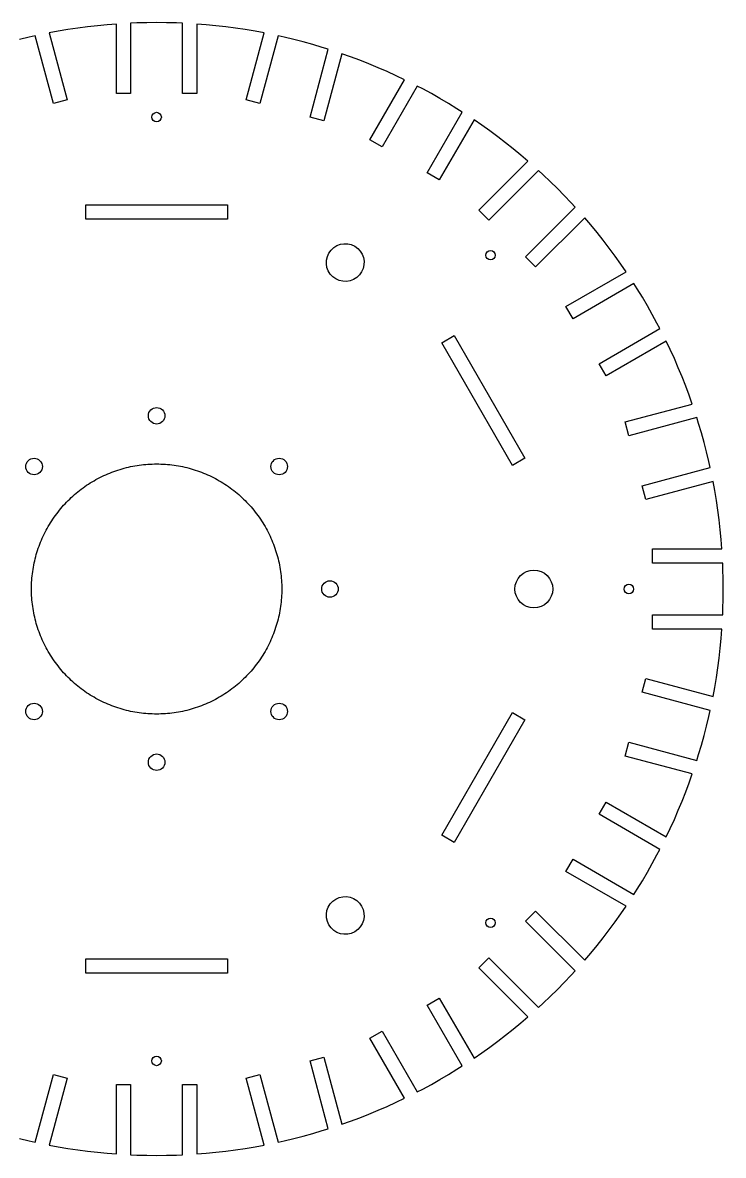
# Model space of a CAD drawing. Header units: metres. Extents: x -120 to 120, y -120 to 120.
# Drawn here: x -28.4 to 120, y -120 to 120 of the extents above; entities that cross this region are included whole.
import ezdxf

# ---------------------------------------------------------------- set-up
doc = ezdxf.new("R2010")
doc.units = ezdxf.units.M

msp = doc.modelspace()

# ---------------------------------------------------------------- linework, layer by layer
for p, q in [((0, 120), (-2.09428, 119.982)), ((2.09428, 119.982), (0, 120)), ((-20.8378, 118.177), (-22.7696, 117.819)), ((-22.7696, 117.819), (-18.9656, 103.622)), ((-18.7721, 118.523), (-20.8378, 118.177)), ((-16.7008, 118.832), (-18.7721, 118.523)), ((-14.6243, 119.106), (-16.7008, 118.832)), ((-12.5434, 119.343), (-14.6243, 119.106)), ((-10.4587, 119.543), (-12.5434, 119.343)), ((-8.5, 119.697), (-10.4587, 119.543)), ((-8.5, 105), (-8.5, 119.697)), ((-4.18793, 119.927), (-5.5, 119.87)), ((-5.5, 119.87), (-5.5, 105)), ((-2.09428, 119.982), (-4.18793, 119.927)), ((4.18793, 119.927), (2.09428, 119.982)), ((5.5, 119.87), (4.18793, 119.927)), ((5.5, 105), (5.5, 119.87)), ((10.4587, 119.543), (8.5, 119.697)), ((8.5, 119.697), (8.5, 105)), ((12.5434, 119.343), (10.4587, 119.543)), ((14.6243, 119.106), (12.5434, 119.343)), ((16.7008, 118.832), (14.6243, 119.106)), ((18.7721, 118.523), (16.7008, 118.832)), ((20.8378, 118.177), (18.7721, 118.523)), ((18.9656, 103.622), (22.7696, 117.819)), ((22.7696, 117.819), (20.8378, 118.177)), ((-26.9941, 116.924), (-29.0306, 116.435)), ((-25.7119, 117.209), (-26.9941, 116.924)), ((-21.8634, 102.846), (-25.7119, 117.209)), ((25.7119, 117.209), (21.8634, 102.846)), ((26.9941, 116.924), (25.7119, 117.209)), ((29.0306, 116.435), (26.9941, 116.924)), ((31.0583, 115.911), (29.0306, 116.435)), ((33.0765, 115.351), (31.0583, 115.911)), ((35.0846, 114.757), (33.0765, 115.351)), ((32.4886, 99.9987), (36.3371, 114.362)), ((36.3371, 114.362), (35.0846, 114.757)), ((39.1904, 113.419), (35.3864, 99.2222)), ((41.0424, 112.763), (39.1904, 113.419)), ((43.0042, 112.03), (41.0424, 112.763)), ((44.9528, 111.262), (43.0042, 112.03)), ((46.8877, 110.461), (44.9528, 111.262)), ((48.8084, 109.625), (46.8877, 110.461)), ((50.7142, 108.757), (48.8084, 109.625)), ((52.4875, 107.911), (50.7142, 108.757)), ((45.1388, 95.1827), (52.4875, 107.911)), ((55.1716, 106.56), (47.7368, 93.6827)), ((56.3366, 105.954), (55.1716, 106.56)), ((58.1771, 104.954), (56.3366, 105.954)), ((-18.9656, 103.622), (-21.8634, 102.846)), ((-5.5, 105), (-8.5, 105)), ((8.5, 105), (5.5, 105)), ((21.8634, 102.846), (18.9656, 103.622)), ((60, 103.923), (58.1771, 104.954)), ((61.8046, 102.86), (60, 103.923)), ((-0.707092, 100.707), (-0.382675, 100.924)), ((-0.382675, 100.924), (0, 101)), ((0, 101), (0.382675, 100.924)), ((0.382675, 100.924), (0.707092, 100.707)), ((57.2631, 88.1827), (64.6979, 101.06)), ((63.5903, 101.766), (61.8046, 102.86)), ((64.6979, 101.06), (63.5903, 101.766)), ((-1, 100), (-0.923874, 100.383)), ((-0.923874, 99.6173), (-1, 100)), ((-0.923874, 100.383), (-0.707092, 100.707)), ((-0.707092, 99.2929), (-0.923874, 99.6173)), ((-0.382675, 99.0761), (-0.707092, 99.2929)), ((0, 99), (-0.382675, 99.0761)), ((0.382675, 99.0761), (0, 99)), ((0.707092, 99.2929), (0.382675, 99.0761)), ((0.707092, 100.707), (0.923874, 100.383)), ((0.923874, 99.6173), (0.707092, 99.2929)), ((0.923874, 100.383), (1, 100)), ((1, 100), (0.923874, 99.6173)), ((35.3864, 99.2222), (32.4886, 99.9987)), ((67.21, 99.4111), (59.8612, 86.6827)), ((68.8292, 98.2982), (67.21, 99.4111)), ((70.5342, 97.082), (68.8292, 98.2982)), ((72.2178, 95.8363), (70.5342, 97.082)), ((47.7368, 93.6827), (45.1388, 95.1827)), ((73.8794, 94.5613), (72.2178, 95.8363)), ((75.5184, 93.2575), (73.8794, 94.5613)), ((77.1345, 91.9253), (75.5184, 93.2575)), ((78.6285, 90.6493), (77.1345, 91.9253)), ((68.2358, 80.2566), (78.6285, 90.6493)), ((59.8612, 86.6827), (57.2631, 88.1827)), ((80.8715, 88.6497), (70.3571, 78.1353)), ((81.8398, 87.7624), (80.8715, 88.6497)), ((83.359, 86.3208), (81.8398, 87.7624)), ((84.8528, 84.8528), (83.359, 86.3208)), ((86.3208, 83.359), (84.8528, 84.8528)), ((87.7624, 81.8398), (86.3208, 83.359)), ((88.6497, 80.8715), (87.7624, 81.8398)), ((-15, 78.375), (-15, 81.375)), ((-15, 81.375), (15, 81.375)), ((15, 81.375), (15, 78.375)), ((70.3571, 78.1353), (68.2358, 80.2566)), ((78.1353, 70.3571), (88.6497, 80.8715)), ((15, 78.375), (-15, 78.375)), ((90.6493, 78.6285), (80.2566, 68.2358)), ((91.9253, 77.1345), (90.6493, 78.6285)), ((93.2575, 75.5184), (91.9253, 77.1345)), ((94.5613, 73.8794), (93.2575, 75.5184)), ((36.9301, 71.8112), (37.5024, 72.3472)), ((37.5024, 72.3472), (38.1683, 72.7613)), ((38.1683, 72.7613), (38.9022, 73.0375)), ((38.9022, 73.0375), (39.6759, 73.1652)), ((39.6759, 73.1652), (40.4596, 73.1396)), ((40.4596, 73.1396), (41.2233, 72.9615)), ((41.2233, 72.9615), (41.9375, 72.6379)), ((41.9375, 72.6379), (42.5749, 72.1811)), ((42.5749, 72.1811), (43.1109, 71.6088)), ((95.8363, 72.2178), (94.5613, 73.8794)), ((97.082, 70.5342), (95.8363, 72.2178)), ((35.9461, 68.9122), (35.9717, 69.6959)), ((35.9717, 69.6959), (36.1498, 70.4595)), ((36.1498, 70.4595), (36.4734, 71.1738)), ((36.4734, 71.1738), (36.9301, 71.8112)), ((43.1109, 71.6088), (43.525, 70.9429)), ((43.525, 70.9429), (43.8012, 70.209)), ((43.8012, 70.209), (43.9289, 69.4354)), ((69.7107, 70.7107), (69.7868, 71.0934)), ((69.7868, 70.328), (69.7107, 70.7107)), ((69.7868, 71.0934), (70.0036, 71.4178)), ((70.0036, 70.0036), (69.7868, 70.328)), ((70.0036, 71.4178), (70.328, 71.6346)), ((70.328, 69.7868), (70.0036, 70.0036)), ((70.328, 71.6346), (70.7107, 71.7107)), ((70.7107, 69.7107), (70.328, 69.7868)), ((70.7107, 71.7107), (71.0934, 71.6346)), ((71.0934, 69.7868), (70.7107, 69.7107)), ((71.0934, 71.6346), (71.4178, 71.4178)), ((71.4178, 70.0036), (71.0934, 69.7868)), ((71.4178, 71.4178), (71.6346, 71.0934)), ((71.6346, 70.328), (71.4178, 70.0036)), ((71.6346, 71.0934), (71.7107, 70.7107)), ((71.7107, 70.7107), (71.6346, 70.328)), ((80.2566, 68.2358), (78.1353, 70.3571)), ((98.2982, 68.8292), (97.082, 70.5342)), ((36.0738, 68.1385), (35.9461, 68.9122)), ((36.35, 67.4046), (36.0738, 68.1385)), ((36.7641, 66.7387), (36.35, 67.4046)), ((43.7252, 67.888), (43.4016, 67.1738)), ((43.9033, 68.6517), (43.7252, 67.888)), ((43.9289, 69.4354), (43.9033, 68.6517)), ((86.6827, 59.8612), (99.4111, 67.21)), ((99.4111, 67.21), (98.2982, 68.8292)), ((37.3001, 66.1664), (36.7641, 66.7387)), ((37.9375, 65.7097), (37.3001, 66.1664)), ((38.6517, 65.386), (37.9375, 65.7097)), ((39.4154, 65.208), (38.6517, 65.386)), ((40.1991, 65.1823), (39.4154, 65.208)), ((40.9728, 65.3101), (40.1991, 65.1823)), ((41.7066, 65.5863), (40.9728, 65.3101)), ((42.3725, 66.0004), (41.7066, 65.5863)), ((42.9449, 66.5364), (42.3725, 66.0004)), ((43.4016, 67.1738), (42.9449, 66.5364)), ((101.06, 64.6979), (88.1827, 57.2631)), ((101.766, 63.5903), (101.06, 64.6979)), ((102.86, 61.8046), (101.766, 63.5903)), ((103.923, 60), (102.86, 61.8046)), ((104.954, 58.1771), (103.923, 60)), ((88.1827, 57.2631), (86.6827, 59.8612)), ((105.954, 56.3366), (104.954, 58.1771)), ((106.56, 55.1716), (105.954, 56.3366)), ((60.3747, 52.1779), (62.9728, 53.6779)), ((62.9728, 53.6779), (77.9728, 27.6971)), ((93.6827, 47.7368), (106.56, 55.1716)), ((75.3747, 26.1971), (60.3747, 52.1779)), ((107.911, 52.4875), (95.1827, 45.1388)), ((108.757, 50.7142), (107.911, 52.4875)), ((109.625, 48.8084), (108.757, 50.7142)), ((110.461, 46.8877), (109.625, 48.8084)), ((95.1827, 45.1388), (93.6827, 47.7368)), ((111.262, 44.9528), (110.461, 46.8877)), ((112.03, 43.0042), (111.262, 44.9528)), ((112.763, 41.0424), (112.03, 43.0042)), ((113.419, 39.1904), (112.763, 41.0424)), ((-0.669693, 38.3168), (-0.3414, 38.4164)), ((-0.3414, 38.4164), (0, 38.45)), ((0, 38.45), (0.3414, 38.4164)), ((0.3414, 38.4164), (0.669693, 38.3168)), ((99.2222, 35.3864), (113.419, 39.1904)), ((-1.75, 36.7), (-1.71637, 37.0414)), ((-1.71637, 36.3586), (-1.75, 36.7)), ((-1.71637, 37.0414), (-1.61678, 37.3697)), ((-1.61678, 36.0303), (-1.71637, 36.3586)), ((-1.61678, 37.3697), (-1.45506, 37.6722)), ((-1.45506, 35.7277), (-1.61678, 36.0303)), ((-1.45506, 37.6722), (-1.23743, 37.9374)), ((-1.23743, 37.9374), (-0.972244, 38.1551)), ((-0.972244, 38.1551), (-0.669693, 38.3168)), ((0.669693, 38.3168), (0.972244, 38.1551)), ((0.972244, 38.1551), (1.23743, 37.9374)), ((1.23743, 37.9374), (1.45506, 37.6722)), ((1.45506, 37.6722), (1.61678, 37.3697)), ((1.61678, 36.0303), (1.45506, 35.7277)), ((1.61678, 37.3697), (1.71637, 37.0414)), ((1.71637, 36.3586), (1.61678, 36.0303)), ((1.71637, 37.0414), (1.75, 36.7)), ((1.75, 36.7), (1.71637, 36.3586)), ((114.362, 36.3371), (99.9987, 32.4886)), ((114.757, 35.0846), (114.362, 36.3371)), ((-1.23743, 35.4626), (-1.45506, 35.7277)), ((-0.972244, 35.2449), (-1.23743, 35.4626)), ((-0.669693, 35.0832), (-0.972244, 35.2449)), ((-0.3414, 34.9836), (-0.669693, 35.0832)), ((0, 34.95), (-0.3414, 34.9836)), ((0.3414, 34.9836), (0, 34.95)), ((0.669693, 35.0832), (0.3414, 34.9836)), ((0.972244, 35.2449), (0.669693, 35.0832)), ((1.23743, 35.4626), (0.972244, 35.2449)), ((1.45506, 35.7277), (1.23743, 35.4626)), ((99.9987, 32.4886), (99.2222, 35.3864)), ((115.351, 33.0765), (114.757, 35.0846)), ((115.911, 31.0583), (115.351, 33.0765)), ((116.435, 29.0306), (115.911, 31.0583)), ((116.924, 26.9941), (116.435, 29.0306)), ((-27.6672, 26.2922), (-27.5676, 26.6205)), ((-27.5676, 26.6205), (-27.4059, 26.9231)), ((-27.4059, 26.9231), (-27.1882, 27.1882)), ((-27.1882, 27.1882), (-26.9231, 27.4059)), ((-26.9231, 27.4059), (-26.6205, 27.5676)), ((-26.6205, 27.5676), (-26.2922, 27.6672)), ((-26.2922, 27.6672), (-25.9508, 27.7008)), ((-25.9508, 27.7008), (-25.6094, 27.6672)), ((-25.6094, 27.6672), (-25.2811, 27.5676)), ((-25.2811, 27.5676), (-24.9786, 27.4059)), ((-24.9786, 27.4059), (-24.7134, 27.1882)), ((-24.7134, 27.1882), (-24.4957, 26.9231)), ((-24.4957, 26.9231), (-24.334, 26.6205)), ((-24.334, 26.6205), (-24.2344, 26.2922)), ((-2.30962, 26.3992), (-1.84854, 26.4354)), ((-1.84854, 26.4354), (-1.3869, 26.4637)), ((-1.3869, 26.4637), (-0.924835, 26.4839)), ((-0.924835, 26.4839), (-0.462479, 26.496)), ((-0.462479, 26.496), (0, 26.5)), ((0, 26.5), (0.462479, 26.496)), ((0.462479, 26.496), (0.924835, 26.4839)), ((0.924835, 26.4839), (1.3869, 26.4637)), ((1.3869, 26.4637), (1.84854, 26.4354)), ((1.84854, 26.4354), (2.30962, 26.3992)), ((24.2344, 26.2922), (24.334, 26.6205)), ((24.334, 26.6205), (24.4957, 26.9231)), ((24.4957, 26.9231), (24.7134, 27.1882)), ((24.7134, 27.1882), (24.9786, 27.4059)), ((24.9786, 27.4059), (25.2811, 27.5676)), ((25.2811, 27.5676), (25.6094, 27.6672)), ((25.6094, 27.6672), (25.9508, 27.7008)), ((25.9508, 27.7008), (26.2922, 27.6672)), ((26.2922, 27.6672), (26.6205, 27.5676)), ((26.6205, 27.5676), (26.9231, 27.4059)), ((26.9231, 27.4059), (27.1882, 27.1882)), ((27.1882, 27.1882), (27.4059, 26.9231)), ((27.4059, 26.9231), (27.5676, 26.6205)), ((27.5676, 26.6205), (27.6672, 26.2922)), ((77.9728, 27.6971), (75.3747, 26.1971)), ((117.209, 25.7119), (116.924, 26.9941)), ((-27.7008, 25.9508), (-27.6672, 26.2922)), ((-27.6672, 25.6094), (-27.7008, 25.9508)), ((-27.5676, 25.2811), (-27.6672, 25.6094)), ((-27.4059, 24.9786), (-27.5676, 25.2811)), ((-27.1882, 24.7134), (-27.4059, 24.9786)), ((-26.9231, 24.4957), (-27.1882, 24.7134)), ((-26.6205, 24.334), (-26.9231, 24.4957)), ((-26.2922, 24.2344), (-26.6205, 24.334)), ((-25.9508, 24.2008), (-26.2922, 24.2344)), ((-25.6094, 24.2344), (-25.9508, 24.2008)), ((-25.2811, 24.334), (-25.6094, 24.2344)), ((-24.9786, 24.4957), (-25.2811, 24.334)), ((-24.7134, 24.7134), (-24.9786, 24.4957)), ((-24.4957, 24.9786), (-24.7134, 24.7134)), ((-24.334, 25.2811), (-24.4957, 24.9786)), ((-24.2344, 25.6094), (-24.334, 25.2811)), ((-24.2344, 26.2922), (-24.2008, 25.9508)), ((-24.2008, 25.9508), (-24.2344, 25.6094)), ((-11.6168, 23.818), (-11.1994, 24.0172)), ((-11.1994, 24.0172), (-10.7785, 24.209)), ((-10.7785, 24.209), (-10.3544, 24.3934)), ((-10.3544, 24.3934), (-9.92706, 24.5704)), ((-9.92706, 24.5704), (-9.49675, 24.7399)), ((-9.49675, 24.7399), (-9.06352, 24.9018)), ((-9.06352, 24.9018), (-8.62755, 25.0562)), ((-8.62755, 25.0562), (-8.18895, 25.203)), ((-8.18895, 25.203), (-7.74785, 25.3421)), ((-7.74785, 25.3421), (-7.30438, 25.4734)), ((-7.30438, 25.4734), (-6.8587, 25.597)), ((-6.8587, 25.597), (-6.41092, 25.7128)), ((-6.41092, 25.7128), (-5.9612, 25.8208)), ((-5.9612, 25.8208), (-5.50966, 25.9209)), ((-5.50966, 25.9209), (-5.05643, 26.0131)), ((-5.05643, 26.0131), (-4.60167, 26.0974)), ((-4.60167, 26.0974), (-4.14551, 26.1737)), ((-4.14551, 26.1737), (-3.68808, 26.2421)), ((-3.68808, 26.2421), (-3.22952, 26.3025)), ((-3.22952, 26.3025), (-2.77, 26.3548)), ((-2.77, 26.3548), (-2.30962, 26.3992)), ((2.30962, 26.3992), (2.77, 26.3548)), ((2.77, 26.3548), (3.22952, 26.3025)), ((3.22952, 26.3025), (3.68808, 26.2421)), ((3.68808, 26.2421), (4.14551, 26.1737)), ((4.14551, 26.1737), (4.60167, 26.0974)), ((4.60167, 26.0974), (5.05643, 26.0131)), ((5.05643, 26.0131), (5.50966, 25.9209)), ((5.50966, 25.9209), (5.9612, 25.8208)), ((5.9612, 25.8208), (6.41092, 25.7128)), ((6.41092, 25.7128), (6.8587, 25.597)), ((6.8587, 25.597), (7.30438, 25.4734)), ((7.30438, 25.4734), (7.74785, 25.3421)), ((7.74785, 25.3421), (8.18895, 25.203)), ((8.18895, 25.203), (8.62755, 25.0562)), ((8.62755, 25.0562), (9.06352, 24.9018)), ((9.06352, 24.9018), (9.49675, 24.7399)), ((9.49675, 24.7399), (9.92706, 24.5704)), ((9.92706, 24.5704), (10.3544, 24.3934)), ((10.3544, 24.3934), (10.7785, 24.209)), ((10.7785, 24.209), (11.1994, 24.0172)), ((11.1994, 24.0172), (11.6168, 23.818)), ((24.2008, 25.9508), (24.2344, 26.2922)), ((24.2344, 25.6094), (24.2008, 25.9508)), ((24.334, 25.2811), (24.2344, 25.6094)), ((24.4957, 24.9786), (24.334, 25.2811)), ((24.7134, 24.7134), (24.4957, 24.9786)), ((24.9786, 24.4957), (24.7134, 24.7134)), ((25.2811, 24.334), (24.9786, 24.4957)), ((25.6094, 24.2344), (25.2811, 24.334)), ((25.9508, 24.2008), (25.6094, 24.2344)), ((26.2922, 24.2344), (25.9508, 24.2008)), ((26.6205, 24.334), (26.2922, 24.2344)), ((26.9231, 24.4957), (26.6205, 24.334)), ((27.1882, 24.7134), (26.9231, 24.4957)), ((27.4059, 24.9786), (27.1882, 24.7134)), ((27.5676, 25.2811), (27.4059, 24.9786)), ((27.6672, 25.6094), (27.5676, 25.2811)), ((27.6672, 26.2922), (27.7008, 25.9508)), ((27.7008, 25.9508), (27.6672, 25.6094)), ((102.846, 21.8634), (117.209, 25.7119)), ((-15.5763, 21.4389), (-15.1998, 21.7075)), ((-15.1998, 21.7075), (-14.8186, 21.9695)), ((-14.8186, 21.9695), (-14.4329, 22.2248)), ((-14.4329, 22.2248), (-14.0428, 22.4733)), ((-14.0428, 22.4733), (-13.6485, 22.7149)), ((-13.6485, 22.7149), (-13.25, 22.9497)), ((-13.25, 22.9497), (-12.8474, 23.1774)), ((-12.8474, 23.1774), (-12.441, 23.3981)), ((-12.441, 23.3981), (-12.0307, 23.6117)), ((-12.0307, 23.6117), (-11.6168, 23.818)), ((11.6168, 23.818), (12.0307, 23.6117)), ((12.0307, 23.6117), (12.441, 23.3981)), ((12.441, 23.3981), (12.8474, 23.1774)), ((12.8474, 23.1774), (13.25, 22.9497)), ((13.25, 22.9497), (13.6485, 22.7149)), ((13.6485, 22.7149), (14.0428, 22.4733)), ((14.0428, 22.4733), (14.4329, 22.2248)), ((14.4329, 22.2248), (14.8186, 21.9695)), ((14.8186, 21.9695), (15.1998, 21.7075)), ((15.1998, 21.7075), (15.5763, 21.4389)), ((103.622, 18.9656), (102.846, 21.8634)), ((117.819, 22.7696), (103.622, 18.9656)), ((118.177, 20.8378), (117.819, 22.7696)), ((-18.4084, 19.0625), (-18.073, 19.3809)), ((-18.073, 19.3809), (-17.7319, 19.6933)), ((-17.7319, 19.6933), (-17.3856, 19.9998)), ((-17.3856, 19.9998), (-17.0339, 20.3002)), ((-17.0339, 20.3002), (-16.677, 20.5944)), ((-16.677, 20.5944), (-16.315, 20.8823)), ((-16.315, 20.8823), (-15.9481, 21.1638)), ((-15.9481, 21.1638), (-15.5763, 21.4389)), ((15.5763, 21.4389), (15.9481, 21.1638)), ((15.9481, 21.1638), (16.315, 20.8823)), ((16.315, 20.8823), (16.677, 20.5944)), ((16.677, 20.5944), (17.0339, 20.3002)), ((17.0339, 20.3002), (17.3856, 19.9998)), ((17.3856, 19.9998), (17.7319, 19.6933)), ((17.7319, 19.6933), (18.073, 19.3809)), ((18.073, 19.3809), (18.4084, 19.0625)), ((118.523, 18.7721), (118.177, 20.8378)), ((-20.5944, 16.677), (-20.3002, 17.0339)), ((-20.3002, 17.0339), (-19.9998, 17.3856)), ((-19.9998, 17.3856), (-19.6933, 17.7319)), ((-19.6933, 17.7319), (-19.3809, 18.073)), ((-19.3809, 18.073), (-19.0625, 18.4084)), ((-19.0625, 18.4084), (-18.7383, 18.7383)), ((-18.7383, 18.7383), (-18.4084, 19.0625)), ((18.4084, 19.0625), (18.7383, 18.7383)), ((18.7383, 18.7383), (19.0625, 18.4084)), ((19.0625, 18.4084), (19.3809, 18.073)), ((19.3809, 18.073), (19.6933, 17.7319)), ((19.6933, 17.7319), (19.9998, 17.3856)), ((19.9998, 17.3856), (20.3002, 17.0339)), ((20.3002, 17.0339), (20.5944, 16.677)), ((118.832, 16.7008), (118.523, 18.7721)), ((-22.4733, 14.0428), (-22.2248, 14.4329)), ((-22.2248, 14.4329), (-21.9695, 14.8186)), ((-21.9695, 14.8186), (-21.7075, 15.1998)), ((-21.7075, 15.1998), (-21.4389, 15.5763)), ((-21.4389, 15.5763), (-21.1638, 15.9481)), ((-21.1638, 15.9481), (-20.8823, 16.315)), ((-20.8823, 16.315), (-20.5944, 16.677)), ((20.5944, 16.677), (20.8823, 16.315)), ((20.8823, 16.315), (21.1638, 15.9481)), ((21.1638, 15.9481), (21.4389, 15.5763)), ((21.4389, 15.5763), (21.7075, 15.1998)), ((21.7075, 15.1998), (21.9695, 14.8186)), ((21.9695, 14.8186), (22.2248, 14.4329)), ((22.2248, 14.4329), (22.4733, 14.0428)), ((119.106, 14.6243), (118.832, 16.7008)), ((119.343, 12.5434), (119.106, 14.6243)), ((-23.818, 11.6168), (-23.6117, 12.0307)), ((-23.6117, 12.0307), (-23.3981, 12.441)), ((-23.3981, 12.441), (-23.1774, 12.8474)), ((-23.1774, 12.8474), (-22.9497, 13.25)), ((-22.9497, 13.25), (-22.7149, 13.6485)), ((-22.7149, 13.6485), (-22.4733, 14.0428)), ((22.4733, 14.0428), (22.7149, 13.6485)), ((22.7149, 13.6485), (22.9497, 13.25)), ((22.9497, 13.25), (23.1774, 12.8474)), ((23.1774, 12.8474), (23.3981, 12.441)), ((23.3981, 12.441), (23.6117, 12.0307)), ((23.6117, 12.0307), (23.818, 11.6168)), ((119.543, 10.4587), (119.343, 12.5434)), ((-24.7399, 9.49675), (-24.5704, 9.92706)), ((-24.5704, 9.92706), (-24.3934, 10.3544)), ((-24.3934, 10.3544), (-24.209, 10.7785)), ((-24.209, 10.7785), (-24.0172, 11.1994)), ((-24.0172, 11.1994), (-23.818, 11.6168)), ((23.818, 11.6168), (24.0172, 11.1994)), ((24.0172, 11.1994), (24.209, 10.7785)), ((24.209, 10.7785), (24.3934, 10.3544)), ((24.3934, 10.3544), (24.5704, 9.92706)), ((24.5704, 9.92706), (24.7399, 9.49675)), ((119.697, 8.5), (119.543, 10.4587)), ((-25.597, 6.8587), (-25.4734, 7.30438)), ((-25.4734, 7.30438), (-25.3421, 7.74785)), ((-25.3421, 7.74785), (-25.203, 8.18895)), ((-25.203, 8.18895), (-25.0562, 8.62755)), ((-25.0562, 8.62755), (-24.9018, 9.06352)), ((-24.9018, 9.06352), (-24.7399, 9.49675)), ((24.7399, 9.49675), (24.9018, 9.06352)), ((24.9018, 9.06352), (25.0562, 8.62755)), ((25.0562, 8.62755), (25.203, 8.18895)), ((25.203, 8.18895), (25.3421, 7.74785)), ((25.3421, 7.74785), (25.4734, 7.30438)), ((25.4734, 7.30438), (25.597, 6.8587)), ((105, 5.5), (105, 8.5)), ((105, 8.5), (119.697, 8.5)), ((-26.0974, 4.60167), (-26.0131, 5.05643)), ((-26.0131, 5.05643), (-25.9209, 5.50966)), ((-25.9209, 5.50966), (-25.8208, 5.9612)), ((-25.8208, 5.9612), (-25.7128, 6.41092)), ((-25.7128, 6.41092), (-25.597, 6.8587)), ((25.597, 6.8587), (25.7128, 6.41092)), ((25.7128, 6.41092), (25.8208, 5.9612)), ((25.8208, 5.9612), (25.9209, 5.50966)), ((25.9209, 5.50966), (26.0131, 5.05643)), ((26.0131, 5.05643), (26.0974, 4.60167)), ((119.87, 5.5), (105, 5.5)), ((119.927, 4.18793), (119.87, 5.5)), ((-26.3992, 2.30962), (-26.3548, 2.77)), ((-26.3548, 2.77), (-26.3025, 3.22952)), ((-26.3025, 3.22952), (-26.2421, 3.68808)), ((-26.2421, 3.68808), (-26.1737, 4.14551)), ((-26.1737, 4.14551), (-26.0974, 4.60167)), ((26.0974, 4.60167), (26.1737, 4.14551)), ((26.1737, 4.14551), (26.2421, 3.68808)), ((26.2421, 3.68808), (26.3025, 3.22952)), ((26.3025, 3.22952), (26.3548, 2.77)), ((26.3548, 2.77), (26.3992, 2.30962)), ((76.5491, 2.22227), (77.0466, 2.82841)), ((77.0466, 2.82841), (77.6527, 3.32587)), ((77.6527, 3.32587), (78.3443, 3.69551)), ((78.3443, 3.69551), (79.0946, 3.92313)), ((79.0946, 3.92313), (79.875, 4)), ((79.875, 4), (80.6553, 3.92313)), ((80.6553, 3.92313), (81.4057, 3.69551)), ((81.4057, 3.69551), (82.0973, 3.32587)), ((82.0973, 3.32587), (82.7034, 2.82841)), ((82.7034, 2.82841), (83.2009, 2.22227)), ((119.982, 2.09428), (119.927, 4.18793)), ((-26.5, 0), (-26.496, 0.462479)), ((-26.496, -0.462479), (-26.5, 0)), ((-26.496, 0.462479), (-26.4839, 0.924835)), ((-26.4839, 0.924835), (-26.4637, 1.3869)), ((-26.4637, 1.3869), (-26.4354, 1.84854)), ((-26.4354, 1.84854), (-26.3992, 2.30962)), ((26.3992, 2.30962), (26.4354, 1.84854)), ((26.4354, 1.84854), (26.4637, 1.3869)), ((26.4637, 1.3869), (26.4839, 0.924835)), ((26.4839, 0.924835), (26.496, 0.462479)), ((26.496, 0.462479), (26.5, 0)), ((26.5, 0), (26.496, -0.462479)), ((34.95, 0), (34.9836, 0.3414)), ((34.9836, -0.3414), (34.95, 0)), ((34.9836, 0.3414), (35.0832, 0.669693)), ((35.0832, 0.669693), (35.2449, 0.972244)), ((35.2449, 0.972244), (35.4626, 1.23743)), ((35.4626, 1.23743), (35.7277, 1.45506)), ((35.7277, 1.45506), (36.0303, 1.61678)), ((36.0303, 1.61678), (36.3586, 1.71637)), ((36.3586, 1.71637), (36.7, 1.75)), ((36.7, 1.75), (37.0414, 1.71637)), ((37.0414, 1.71637), (37.3697, 1.61678)), ((37.3697, 1.61678), (37.6722, 1.45506)), ((37.6722, 1.45506), (37.9374, 1.23743)), ((37.9374, 1.23743), (38.1551, 0.972244)), ((38.1551, 0.972244), (38.3168, 0.669693)), ((38.3168, 0.669693), (38.4164, 0.3414)), ((38.4164, 0.3414), (38.45, 0)), ((38.45, 0), (38.4164, -0.3414)), ((75.875, 0), (75.9519, 0.78035)), ((75.9519, -0.78035), (75.875, 0)), ((75.9519, 0.78035), (76.1795, 1.53073)), ((76.1795, 1.53073), (76.5491, 2.22227)), ((83.2009, 2.22227), (83.5705, 1.53073)), ((83.5705, 1.53073), (83.7981, 0.78035)), ((83.7981, 0.78035), (83.875, 0)), ((83.875, 0), (83.7981, -0.78035)), ((99, 0), (99.0761, 0.382675)), ((99.0761, -0.382675), (99, 0)), ((99.0761, 0.382675), (99.2929, 0.707092)), ((99.2929, 0.707092), (99.6173, 0.923874)), ((99.6173, 0.923874), (100, 1)), ((100, 1), (100.383, 0.923874)), ((100.383, 0.923874), (100.707, 0.707092)), ((100.707, 0.707092), (100.924, 0.382675)), ((100.924, 0.382675), (101, 0)), ((101, 0), (100.924, -0.382675)), ((120, 0), (119.982, 2.09428)), ((119.982, -2.09428), (120, 0)), ((-26.4839, -0.924835), (-26.496, -0.462479)), ((-26.4637, -1.3869), (-26.4839, -0.924835)), ((-26.4354, -1.84854), (-26.4637, -1.3869)), ((-26.3992, -2.30962), (-26.4354, -1.84854)), ((-26.3548, -2.77), (-26.3992, -2.30962)), ((26.3992, -2.30962), (26.3548, -2.77)), ((26.4354, -1.84854), (26.3992, -2.30962)), ((26.4637, -1.3869), (26.4354, -1.84854)), ((26.4839, -0.924835), (26.4637, -1.3869)), ((26.496, -0.462479), (26.4839, -0.924835)), ((35.0832, -0.669693), (34.9836, -0.3414)), ((35.2449, -0.972244), (35.0832, -0.669693)), ((35.4626, -1.23743), (35.2449, -0.972244)), ((35.7277, -1.45506), (35.4626, -1.23743)), ((36.0303, -1.61678), (35.7277, -1.45506)), ((36.3586, -1.71637), (36.0303, -1.61678)), ((36.7, -1.75), (36.3586, -1.71637)), ((37.0414, -1.71637), (36.7, -1.75)), ((37.3697, -1.61678), (37.0414, -1.71637)), ((37.6722, -1.45506), (37.3697, -1.61678)), ((37.9374, -1.23743), (37.6722, -1.45506)), ((38.1551, -0.972244), (37.9374, -1.23743)), ((38.3168, -0.669693), (38.1551, -0.972244)), ((38.4164, -0.3414), (38.3168, -0.669693)), ((76.1795, -1.53073), (75.9519, -0.78035)), ((76.5491, -2.22227), (76.1795, -1.53073)), ((77.0466, -2.82841), (76.5491, -2.22227)), ((83.2009, -2.22227), (82.7034, -2.82841)), ((83.5705, -1.53073), (83.2009, -2.22227)), ((83.7981, -0.78035), (83.5705, -1.53073)), ((99.2929, -0.707092), (99.0761, -0.382675)), ((99.6173, -0.923874), (99.2929, -0.707092)), ((100, -1), (99.6173, -0.923874)), ((100.383, -0.923874), (100, -1)), ((100.707, -0.707092), (100.383, -0.923874)), ((100.924, -0.382675), (100.707, -0.707092)), ((119.927, -4.18793), (119.982, -2.09428)), ((-26.3025, -3.22952), (-26.3548, -2.77)), ((-26.2421, -3.68808), (-26.3025, -3.22952)), ((-26.1737, -4.14551), (-26.2421, -3.68808)), ((-26.0974, -4.60167), (-26.1737, -4.14551)), ((-26.0131, -5.05643), (-26.0974, -4.60167)), ((26.0974, -4.60167), (26.0131, -5.05643)), ((26.1737, -4.14551), (26.0974, -4.60167)), ((26.2421, -3.68808), (26.1737, -4.14551)), ((26.3025, -3.22952), (26.2421, -3.68808)), ((26.3548, -2.77), (26.3025, -3.22952)), ((77.6527, -3.32587), (77.0466, -2.82841)), ((78.3443, -3.69551), (77.6527, -3.32587)), ((79.0946, -3.92313), (78.3443, -3.69551)), ((79.875, -4), (79.0946, -3.92313)), ((80.6553, -3.92313), (79.875, -4)), ((81.4057, -3.69551), (80.6553, -3.92313)), ((82.0973, -3.32587), (81.4057, -3.69551)), ((82.7034, -2.82841), (82.0973, -3.32587)), ((119.87, -5.5), (119.927, -4.18793)), ((-25.9209, -5.50966), (-26.0131, -5.05643)), ((-25.8208, -5.9612), (-25.9209, -5.50966)), ((-25.7128, -6.41092), (-25.8208, -5.9612)), ((-25.597, -6.8587), (-25.7128, -6.41092)), ((-25.4734, -7.30438), (-25.597, -6.8587)), ((25.597, -6.8587), (25.4734, -7.30438)), ((25.7128, -6.41092), (25.597, -6.8587)), ((25.8208, -5.9612), (25.7128, -6.41092)), ((25.9209, -5.50966), (25.8208, -5.9612)), ((26.0131, -5.05643), (25.9209, -5.50966)), ((105, -8.5), (105, -5.5)), ((105, -5.5), (119.87, -5.5)), ((-25.3421, -7.74785), (-25.4734, -7.30438)), ((-25.203, -8.18895), (-25.3421, -7.74785)), ((-25.0562, -8.62755), (-25.203, -8.18895)), ((-24.9018, -9.06352), (-25.0562, -8.62755)), ((-24.7399, -9.49675), (-24.9018, -9.06352)), ((-24.5704, -9.92706), (-24.7399, -9.49675)), ((24.7399, -9.49675), (24.5704, -9.92706)), ((24.9018, -9.06352), (24.7399, -9.49675)), ((25.0562, -8.62755), (24.9018, -9.06352)), ((25.203, -8.18895), (25.0562, -8.62755)), ((25.3421, -7.74785), (25.203, -8.18895)), ((25.4734, -7.30438), (25.3421, -7.74785)), ((119.697, -8.5), (105, -8.5)), ((119.543, -10.4587), (119.697, -8.5)), ((-24.3934, -10.3544), (-24.5704, -9.92706)), ((-24.209, -10.7785), (-24.3934, -10.3544)), ((-24.0172, -11.1994), (-24.209, -10.7785)), ((-23.818, -11.6168), (-24.0172, -11.1994)), ((-23.6117, -12.0307), (-23.818, -11.6168)), ((23.818, -11.6168), (23.6117, -12.0307)), ((24.0172, -11.1994), (23.818, -11.6168)), ((24.209, -10.7785), (24.0172, -11.1994)), ((24.3934, -10.3544), (24.209, -10.7785)), ((24.5704, -9.92706), (24.3934, -10.3544)), ((119.343, -12.5434), (119.543, -10.4587)), ((-23.3981, -12.441), (-23.6117, -12.0307)), ((-23.1774, -12.8474), (-23.3981, -12.441)), ((-22.9497, -13.25), (-23.1774, -12.8474)), ((-22.7149, -13.6485), (-22.9497, -13.25)), ((-22.4733, -14.0428), (-22.7149, -13.6485)), ((-22.2248, -14.4329), (-22.4733, -14.0428)), ((22.4733, -14.0428), (22.2248, -14.4329)), ((22.7149, -13.6485), (22.4733, -14.0428)), ((22.9497, -13.25), (22.7149, -13.6485)), ((23.1774, -12.8474), (22.9497, -13.25)), ((23.3981, -12.441), (23.1774, -12.8474)), ((23.6117, -12.0307), (23.3981, -12.441)), ((119.106, -14.6243), (119.343, -12.5434)), ((-21.9695, -14.8186), (-22.2248, -14.4329)), ((-21.7075, -15.1998), (-21.9695, -14.8186)), ((-21.4389, -15.5763), (-21.7075, -15.1998)), ((-21.1638, -15.9481), (-21.4389, -15.5763)), ((-20.8823, -16.315), (-21.1638, -15.9481)), ((-20.5944, -16.677), (-20.8823, -16.315)), ((-20.3002, -17.0339), (-20.5944, -16.677)), ((20.5944, -16.677), (20.3002, -17.0339)), ((20.8823, -16.315), (20.5944, -16.677)), ((21.1638, -15.9481), (20.8823, -16.315)), ((21.4389, -15.5763), (21.1638, -15.9481)), ((21.7075, -15.1998), (21.4389, -15.5763)), ((21.9695, -14.8186), (21.7075, -15.1998)), ((22.2248, -14.4329), (21.9695, -14.8186)), ((118.523, -18.7721), (118.832, -16.7008)), ((118.832, -16.7008), (119.106, -14.6243)), ((-19.9998, -17.3856), (-20.3002, -17.0339)), ((-19.6933, -17.7319), (-19.9998, -17.3856)), ((-19.3809, -18.073), (-19.6933, -17.7319)), ((-19.0625, -18.4084), (-19.3809, -18.073)), ((-18.7383, -18.7383), (-19.0625, -18.4084)), ((-18.4084, -19.0625), (-18.7383, -18.7383)), ((-18.073, -19.3809), (-18.4084, -19.0625)), ((18.4084, -19.0625), (18.073, -19.3809)), ((18.7383, -18.7383), (18.4084, -19.0625)), ((19.0625, -18.4084), (18.7383, -18.7383)), ((19.3809, -18.073), (19.0625, -18.4084)), ((19.6933, -17.7319), (19.3809, -18.073)), ((19.9998, -17.3856), (19.6933, -17.7319)), ((20.3002, -17.0339), (19.9998, -17.3856)), ((102.846, -21.8634), (103.622, -18.9656)), ((103.622, -18.9656), (117.819, -22.7696)), ((118.177, -20.8378), (118.523, -18.7721)), ((-17.7319, -19.6933), (-18.073, -19.3809)), ((-17.3856, -19.9998), (-17.7319, -19.6933)), ((-17.0339, -20.3002), (-17.3856, -19.9998)), ((-16.677, -20.5944), (-17.0339, -20.3002)), ((-16.315, -20.8823), (-16.677, -20.5944)), ((-15.9481, -21.1638), (-16.315, -20.8823)), ((-15.5763, -21.4389), (-15.9481, -21.1638)), ((-15.1998, -21.7075), (-15.5763, -21.4389)), ((15.5763, -21.4389), (15.1998, -21.7075)), ((15.9481, -21.1638), (15.5763, -21.4389)), ((16.315, -20.8823), (15.9481, -21.1638)), ((16.677, -20.5944), (16.315, -20.8823)), ((17.0339, -20.3002), (16.677, -20.5944)), ((17.3856, -19.9998), (17.0339, -20.3002)), ((17.7319, -19.6933), (17.3856, -19.9998)), ((18.073, -19.3809), (17.7319, -19.6933)), ((117.819, -22.7696), (118.177, -20.8378)), ((-14.8186, -21.9695), (-15.1998, -21.7075)), ((-14.4329, -22.2248), (-14.8186, -21.9695)), ((-14.0428, -22.4733), (-14.4329, -22.2248)), ((-13.6485, -22.7149), (-14.0428, -22.4733)), ((-13.25, -22.9497), (-13.6485, -22.7149)), ((-12.8474, -23.1774), (-13.25, -22.9497)), ((-12.441, -23.3981), (-12.8474, -23.1774)), ((-12.0307, -23.6117), (-12.441, -23.3981)), ((-11.6168, -23.818), (-12.0307, -23.6117)), ((-11.1994, -24.0172), (-11.6168, -23.818)), ((11.6168, -23.818), (11.1994, -24.0172)), ((12.0307, -23.6117), (11.6168, -23.818)), ((12.441, -23.3981), (12.0307, -23.6117)), ((12.8474, -23.1774), (12.441, -23.3981)), ((13.25, -22.9497), (12.8474, -23.1774)), ((13.6485, -22.7149), (13.25, -22.9497)), ((14.0428, -22.4733), (13.6485, -22.7149)), ((14.4329, -22.2248), (14.0428, -22.4733)), ((14.8186, -21.9695), (14.4329, -22.2248)), ((15.1998, -21.7075), (14.8186, -21.9695)), ((117.209, -25.7119), (102.846, -21.8634)), ((-27.7008, -25.9508), (-27.6672, -25.6094)), ((-27.6672, -26.2922), (-27.7008, -25.9508)), ((-27.6672, -25.6094), (-27.5676, -25.2811)), ((-27.5676, -26.6205), (-27.6672, -26.2922)), ((-27.5676, -25.2811), (-27.4059, -24.9786)), ((-27.4059, -24.9786), (-27.1882, -24.7134)), ((-27.1882, -24.7134), (-26.9231, -24.4957)), ((-26.9231, -24.4957), (-26.6205, -24.334)), ((-26.6205, -24.334), (-26.2922, -24.2344)), ((-26.2922, -24.2344), (-25.9508, -24.2008)), ((-25.9508, -24.2008), (-25.6094, -24.2344)), ((-25.6094, -24.2344), (-25.2811, -24.334)), ((-25.2811, -24.334), (-24.9786, -24.4957)), ((-24.9786, -24.4957), (-24.7134, -24.7134)), ((-24.7134, -24.7134), (-24.4957, -24.9786)), ((-24.4957, -24.9786), (-24.334, -25.2811)), ((-24.334, -25.2811), (-24.2344, -25.6094)), ((-24.2344, -26.2922), (-24.334, -26.6205)), ((-24.2344, -25.6094), (-24.2008, -25.9508)), ((-24.2008, -25.9508), (-24.2344, -26.2922)), ((-10.7785, -24.209), (-11.1994, -24.0172)), ((-10.3544, -24.3934), (-10.7785, -24.209)), ((-9.92706, -24.5704), (-10.3544, -24.3934)), ((-9.49675, -24.7399), (-9.92706, -24.5704)), ((-9.06352, -24.9018), (-9.49675, -24.7399)), ((-8.62755, -25.0562), (-9.06352, -24.9018)), ((-8.18895, -25.203), (-8.62755, -25.0562)), ((-7.74785, -25.3421), (-8.18895, -25.203)), ((-7.30438, -25.4734), (-7.74785, -25.3421)), ((-6.8587, -25.597), (-7.30438, -25.4734)), ((-6.41092, -25.7128), (-6.8587, -25.597)), ((-5.9612, -25.8208), (-6.41092, -25.7128)), ((-5.50966, -25.9209), (-5.9612, -25.8208)), ((-5.05643, -26.0131), (-5.50966, -25.9209)), ((-4.60167, -26.0974), (-5.05643, -26.0131)), ((-4.14551, -26.1737), (-4.60167, -26.0974)), ((-3.68808, -26.2421), (-4.14551, -26.1737)), ((-3.22952, -26.3025), (-3.68808, -26.2421)), ((-2.77, -26.3548), (-3.22952, -26.3025)), ((-2.30962, -26.3992), (-2.77, -26.3548)), ((-1.84854, -26.4354), (-2.30962, -26.3992)), ((2.30962, -26.3992), (1.84854, -26.4354)), ((2.77, -26.3548), (2.30962, -26.3992)), ((3.22952, -26.3025), (2.77, -26.3548)), ((3.68808, -26.2421), (3.22952, -26.3025)), ((4.14551, -26.1737), (3.68808, -26.2421)), ((4.60167, -26.0974), (4.14551, -26.1737)), ((5.05643, -26.0131), (4.60167, -26.0974)), ((5.50966, -25.9209), (5.05643, -26.0131)), ((5.9612, -25.8208), (5.50966, -25.9209)), ((6.41092, -25.7128), (5.9612, -25.8208)), ((6.8587, -25.597), (6.41092, -25.7128)), ((7.30438, -25.4734), (6.8587, -25.597)), ((7.74785, -25.3421), (7.30438, -25.4734)), ((8.18895, -25.203), (7.74785, -25.3421)), ((8.62755, -25.0562), (8.18895, -25.203)), ((9.06352, -24.9018), (8.62755, -25.0562)), ((9.49675, -24.7399), (9.06352, -24.9018)), ((9.92706, -24.5704), (9.49675, -24.7399)), ((10.3544, -24.3934), (9.92706, -24.5704)), ((10.7785, -24.209), (10.3544, -24.3934)), ((11.1994, -24.0172), (10.7785, -24.209)), ((24.2008, -25.9508), (24.2344, -25.6094)), ((24.2344, -26.2922), (24.2008, -25.9508)), ((24.2344, -25.6094), (24.334, -25.2811)), ((24.334, -26.6205), (24.2344, -26.2922)), ((24.334, -25.2811), (24.4957, -24.9786)), ((24.4957, -24.9786), (24.7134, -24.7134)), ((24.7134, -24.7134), (24.9786, -24.4957)), ((24.9786, -24.4957), (25.2811, -24.334)), ((25.2811, -24.334), (25.6094, -24.2344)), ((25.6094, -24.2344), (25.9508, -24.2008)), ((25.9508, -24.2008), (26.2922, -24.2344)), ((26.2922, -24.2344), (26.6205, -24.334)), ((26.6205, -24.334), (26.9231, -24.4957)), ((26.9231, -24.4957), (27.1882, -24.7134)), ((27.1882, -24.7134), (27.4059, -24.9786)), ((27.4059, -24.9786), (27.5676, -25.2811)), ((27.5676, -25.2811), (27.6672, -25.6094)), ((27.6672, -26.2922), (27.5676, -26.6205)), ((27.6672, -25.6094), (27.7008, -25.9508)), ((27.7008, -25.9508), (27.6672, -26.2922)), ((60.3747, -52.1779), (75.3747, -26.1971)), ((75.3747, -26.1971), (77.9728, -27.6971)), ((116.924, -26.9941), (117.209, -25.7119)), ((-27.4059, -26.9231), (-27.5676, -26.6205)), ((-27.1882, -27.1882), (-27.4059, -26.9231)), ((-26.9231, -27.4059), (-27.1882, -27.1882)), ((-26.6205, -27.5676), (-26.9231, -27.4059)), ((-26.2922, -27.6672), (-26.6205, -27.5676)), ((-25.9508, -27.7008), (-26.2922, -27.6672)), ((-25.6094, -27.6672), (-25.9508, -27.7008)), ((-25.2811, -27.5676), (-25.6094, -27.6672)), ((-24.9786, -27.4059), (-25.2811, -27.5676)), ((-24.7134, -27.1882), (-24.9786, -27.4059)), ((-24.4957, -26.9231), (-24.7134, -27.1882)), ((-24.334, -26.6205), (-24.4957, -26.9231)), ((-1.3869, -26.4637), (-1.84854, -26.4354)), ((-0.924835, -26.4839), (-1.3869, -26.4637)), ((-0.462479, -26.496), (-0.924835, -26.4839)), ((0, -26.5), (-0.462479, -26.496)), ((0.462479, -26.496), (0, -26.5)), ((0.924835, -26.4839), (0.462479, -26.496)), ((1.3869, -26.4637), (0.924835, -26.4839)), ((1.84854, -26.4354), (1.3869, -26.4637)), ((24.4957, -26.9231), (24.334, -26.6205)), ((24.7134, -27.1882), (24.4957, -26.9231)), ((24.9786, -27.4059), (24.7134, -27.1882)), ((25.2811, -27.5676), (24.9786, -27.4059)), ((25.6094, -27.6672), (25.2811, -27.5676)), ((25.9508, -27.7008), (25.6094, -27.6672)), ((26.2922, -27.6672), (25.9508, -27.7008)), ((26.6205, -27.5676), (26.2922, -27.6672)), ((26.9231, -27.4059), (26.6205, -27.5676)), ((27.1882, -27.1882), (26.9231, -27.4059)), ((27.4059, -26.9231), (27.1882, -27.1882)), ((27.5676, -26.6205), (27.4059, -26.9231)), ((77.9728, -27.6971), (62.9728, -53.6779)), ((116.435, -29.0306), (116.924, -26.9941)), ((115.351, -33.0765), (115.911, -31.0583)), ((115.911, -31.0583), (116.435, -29.0306)), ((99.2222, -35.3864), (99.9987, -32.4886)), ((99.9987, -32.4886), (114.362, -36.3371)), ((114.757, -35.0846), (115.351, -33.0765)), ((-1.61678, -36.0303), (-1.45506, -35.7277)), ((-1.45506, -35.7277), (-1.23743, -35.4626)), ((-1.23743, -35.4626), (-0.972244, -35.2449)), ((-0.972244, -35.2449), (-0.669693, -35.0832)), ((-0.669693, -35.0832), (-0.3414, -34.9836)), ((-0.3414, -34.9836), (0, -34.95)), ((0, -34.95), (0.3414, -34.9836)), ((0.3414, -34.9836), (0.669693, -35.0832)), ((0.669693, -35.0832), (0.972244, -35.2449)), ((0.972244, -35.2449), (1.23743, -35.4626)), ((1.23743, -35.4626), (1.45506, -35.7277)), ((1.45506, -35.7277), (1.61678, -36.0303)), ((113.419, -39.1904), (99.2222, -35.3864)), ((114.362, -36.3371), (114.757, -35.0846)), ((-1.75, -36.7), (-1.71637, -36.3586)), ((-1.71637, -37.0414), (-1.75, -36.7)), ((-1.71637, -36.3586), (-1.61678, -36.0303)), ((-1.61678, -37.3697), (-1.71637, -37.0414)), ((-1.45506, -37.6722), (-1.61678, -37.3697)), ((-1.23743, -37.9374), (-1.45506, -37.6722)), ((-0.972244, -38.1551), (-1.23743, -37.9374)), ((-0.669693, -38.3168), (-0.972244, -38.1551)), ((-0.3414, -38.4164), (-0.669693, -38.3168)), ((0.669693, -38.3168), (0.3414, -38.4164)), ((0.972244, -38.1551), (0.669693, -38.3168)), ((1.23743, -37.9374), (0.972244, -38.1551)), ((1.45506, -37.6722), (1.23743, -37.9374)), ((1.61678, -37.3697), (1.45506, -37.6722)), ((1.61678, -36.0303), (1.71637, -36.3586)), ((1.71637, -37.0414), (1.61678, -37.3697)), ((1.71637, -36.3586), (1.75, -36.7)), ((1.75, -36.7), (1.71637, -37.0414)), ((0, -38.45), (-0.3414, -38.4164)), ((0.3414, -38.4164), (0, -38.45)), ((112.763, -41.0424), (113.419, -39.1904)), ((111.262, -44.9528), (112.03, -43.0042)), ((112.03, -43.0042), (112.763, -41.0424)), ((93.6827, -47.7368), (95.1827, -45.1388)), ((95.1827, -45.1388), (107.911, -52.4875)), ((110.461, -46.8877), (111.262, -44.9528)), ((106.56, -55.1716), (93.6827, -47.7368)), ((109.625, -48.8084), (110.461, -46.8877)), ((108.757, -50.7142), (109.625, -48.8084)), ((62.9728, -53.6779), (60.3747, -52.1779)), ((107.911, -52.4875), (108.757, -50.7142)), ((105.954, -56.3366), (106.56, -55.1716)), ((86.6827, -59.8612), (88.1827, -57.2631)), ((88.1827, -57.2631), (101.06, -64.6979)), ((104.954, -58.1771), (105.954, -56.3366)), ((99.4111, -67.21), (86.6827, -59.8612)), ((102.86, -61.8046), (103.923, -60)), ((103.923, -60), (104.954, -58.1771)), ((101.766, -63.5903), (102.86, -61.8046)), ((101.06, -64.6979), (101.766, -63.5903)), ((36.35, -67.4046), (36.7641, -66.7387)), ((36.7641, -66.7387), (37.3001, -66.1664)), ((37.3001, -66.1664), (37.9375, -65.7097)), ((37.9375, -65.7097), (38.6517, -65.386)), ((38.6517, -65.386), (39.4154, -65.208)), ((39.4154, -65.208), (40.1991, -65.1823)), ((40.1991, -65.1823), (40.9728, -65.3101)), ((40.9728, -65.3101), (41.7066, -65.5863)), ((41.7066, -65.5863), (42.3725, -66.0004)), ((42.3725, -66.0004), (42.9449, -66.5364)), ((42.9449, -66.5364), (43.4016, -67.1738)), ((43.4016, -67.1738), (43.7252, -67.888)), ((35.9461, -68.9122), (36.0738, -68.1385)), ((35.9717, -69.6959), (35.9461, -68.9122)), ((36.0738, -68.1385), (36.35, -67.4046)), ((43.7252, -67.888), (43.9033, -68.6517)), ((43.9289, -69.4354), (43.8012, -70.209)), ((43.9033, -68.6517), (43.9289, -69.4354)), ((78.1353, -70.3571), (80.2566, -68.2358)), ((80.2566, -68.2358), (90.6493, -78.6285)), ((97.082, -70.5342), (98.2982, -68.8292)), ((98.2982, -68.8292), (99.4111, -67.21)), ((36.1498, -70.4595), (35.9717, -69.6959)), ((36.4734, -71.1738), (36.1498, -70.4595)), ((36.9301, -71.8112), (36.4734, -71.1738)), ((37.5024, -72.3472), (36.9301, -71.8112)), ((43.1109, -71.6088), (42.5749, -72.1811)), ((43.525, -70.9429), (43.1109, -71.6088)), ((43.8012, -70.209), (43.525, -70.9429)), ((69.7107, -70.7107), (69.7868, -70.328)), ((69.7868, -71.0934), (69.7107, -70.7107)), ((69.7868, -70.328), (70.0036, -70.0036)), ((70.0036, -71.4178), (69.7868, -71.0934)), ((70.0036, -70.0036), (70.328, -69.7868)), ((70.328, -71.6346), (70.0036, -71.4178)), ((70.328, -69.7868), (70.7107, -69.7107)), ((70.7107, -71.7107), (70.328, -71.6346)), ((70.7107, -69.7107), (71.0934, -69.7868)), ((71.0934, -71.6346), (70.7107, -71.7107)), ((71.0934, -69.7868), (71.4178, -70.0036)), ((71.4178, -71.4178), (71.0934, -71.6346)), ((71.4178, -70.0036), (71.6346, -70.328)), ((71.6346, -71.0934), (71.4178, -71.4178)), ((71.6346, -70.328), (71.7107, -70.7107)), ((71.7107, -70.7107), (71.6346, -71.0934)), ((88.6497, -80.8715), (78.1353, -70.3571)), ((95.8363, -72.2178), (97.082, -70.5342)), ((38.1683, -72.7613), (37.5024, -72.3472)), ((38.9022, -73.0375), (38.1683, -72.7613)), ((39.6759, -73.1652), (38.9022, -73.0375)), ((40.4596, -73.1396), (39.6759, -73.1652)), ((41.2233, -72.9615), (40.4596, -73.1396)), ((41.9375, -72.6379), (41.2233, -72.9615)), ((42.5749, -72.1811), (41.9375, -72.6379)), ((93.2575, -75.5184), (94.5613, -73.8794)), ((94.5613, -73.8794), (95.8363, -72.2178)), ((91.9253, -77.1345), (93.2575, -75.5184)), ((-15, -81.375), (-15, -78.375)), ((-15, -78.375), (15, -78.375)), ((15, -78.375), (15, -81.375)), ((68.2358, -80.2566), (70.3571, -78.1353)), ((70.3571, -78.1353), (80.8715, -88.6497)), ((90.6493, -78.6285), (91.9253, -77.1345)), ((15, -81.375), (-15, -81.375)), ((78.6285, -90.6493), (68.2358, -80.2566)), ((87.7624, -81.8398), (88.6497, -80.8715)), ((84.8528, -84.8528), (86.3208, -83.359)), ((86.3208, -83.359), (87.7624, -81.8398)), ((81.8398, -87.7624), (83.359, -86.3208)), ((83.359, -86.3208), (84.8528, -84.8528)), ((57.2631, -88.1827), (59.8612, -86.6827)), ((64.6979, -101.06), (57.2631, -88.1827)), ((59.8612, -86.6827), (67.21, -99.4111)), ((80.8715, -88.6497), (81.8398, -87.7624)), ((77.1345, -91.9253), (78.6285, -90.6493)), ((73.8794, -94.5613), (75.5184, -93.2575)), ((75.5184, -93.2575), (77.1345, -91.9253)), ((45.1388, -95.1827), (47.7368, -93.6827)), ((52.4875, -107.911), (45.1388, -95.1827)), ((47.7368, -93.6827), (55.1716, -106.56)), ((70.5342, -97.082), (72.2178, -95.8363)), ((72.2178, -95.8363), (73.8794, -94.5613)), ((67.21, -99.4111), (68.8292, -98.2982)), ((68.8292, -98.2982), (70.5342, -97.082)), ((-1, -100), (-0.923874, -99.6173)), ((-0.923874, -100.383), (-1, -100)), ((-0.923874, -99.6173), (-0.707092, -99.2929)), ((-0.707092, -100.707), (-0.923874, -100.383)), ((-0.707092, -99.2929), (-0.382675, -99.0761)), ((-0.382675, -100.924), (-0.707092, -100.707)), ((-0.382675, -99.0761), (0, -99)), ((0, -99), (0.382675, -99.0761)), ((0.382675, -99.0761), (0.707092, -99.2929)), ((0.707092, -100.707), (0.382675, -100.924)), ((0.707092, -99.2929), (0.923874, -99.6173)), ((0.923874, -100.383), (0.707092, -100.707)), ((0.923874, -99.6173), (1, -100)), ((1, -100), (0.923874, -100.383)), ((32.4886, -99.9987), (35.3864, -99.2222)), ((36.3371, -114.362), (32.4886, -99.9987)), ((35.3864, -99.2222), (39.1904, -113.419)), ((-25.7119, -117.209), (-21.8634, -102.846)), ((-21.8634, -102.846), (-18.9656, -103.622)), ((0, -101), (-0.382675, -100.924)), ((0.382675, -100.924), (0, -101)), ((18.9656, -103.622), (21.8634, -102.846)), ((21.8634, -102.846), (25.7119, -117.209)), ((60, -103.923), (61.8046, -102.86)), ((61.8046, -102.86), (63.5903, -101.766)), ((63.5903, -101.766), (64.6979, -101.06)), ((-18.9656, -103.622), (-22.7696, -117.819)), ((-8.5, -119.697), (-8.5, -105)), ((-8.5, -105), (-5.5, -105)), ((-5.5, -105), (-5.5, -119.87)), ((5.5, -119.87), (5.5, -105)), ((5.5, -105), (8.5, -105)), ((8.5, -105), (8.5, -119.697)), ((22.7696, -117.819), (18.9656, -103.622)), ((56.3366, -105.954), (58.1771, -104.954)), ((58.1771, -104.954), (60, -103.923)), ((50.7142, -108.757), (52.4875, -107.911)), ((55.1716, -106.56), (56.3366, -105.954)), ((46.8877, -110.461), (48.8084, -109.625)), ((48.8084, -109.625), (50.7142, -108.757)), ((39.1904, -113.419), (41.0424, -112.763)), ((41.0424, -112.763), (43.0042, -112.03)), ((43.0042, -112.03), (44.9528, -111.262)), ((44.9528, -111.262), (46.8877, -110.461)), ((33.0765, -115.351), (35.0846, -114.757)), ((35.0846, -114.757), (36.3371, -114.362)), ((-29.0306, -116.435), (-26.9941, -116.924)), ((-26.9941, -116.924), (-25.7119, -117.209)), ((25.7119, -117.209), (26.9941, -116.924)), ((26.9941, -116.924), (29.0306, -116.435)), ((29.0306, -116.435), (31.0583, -115.911)), ((31.0583, -115.911), (33.0765, -115.351)), ((-22.7696, -117.819), (-20.8378, -118.177)), ((-20.8378, -118.177), (-18.7721, -118.523)), ((-18.7721, -118.523), (-16.7008, -118.832)), ((-16.7008, -118.832), (-14.6243, -119.106)), ((-14.6243, -119.106), (-12.5434, -119.343)), ((-12.5434, -119.343), (-10.4587, -119.543)), ((-10.4587, -119.543), (-8.5, -119.697)), ((-5.5, -119.87), (-4.18793, -119.927)), ((-4.18793, -119.927), (-2.09428, -119.982)), ((-2.09428, -119.982), (0, -120)), ((0, -120), (2.09428, -119.982)), ((2.09428, -119.982), (4.18793, -119.927)), ((4.18793, -119.927), (5.5, -119.87)), ((8.5, -119.697), (10.4587, -119.543)), ((10.4587, -119.543), (12.5434, -119.343)), ((12.5434, -119.343), (14.6243, -119.106)), ((14.6243, -119.106), (16.7008, -118.832)), ((16.7008, -118.832), (18.7721, -118.523)), ((18.7721, -118.523), (20.8378, -118.177)), ((20.8378, -118.177), (22.7696, -117.819))]:
    msp.add_line(p, q)

doc.saveas('drawing.dxf')
